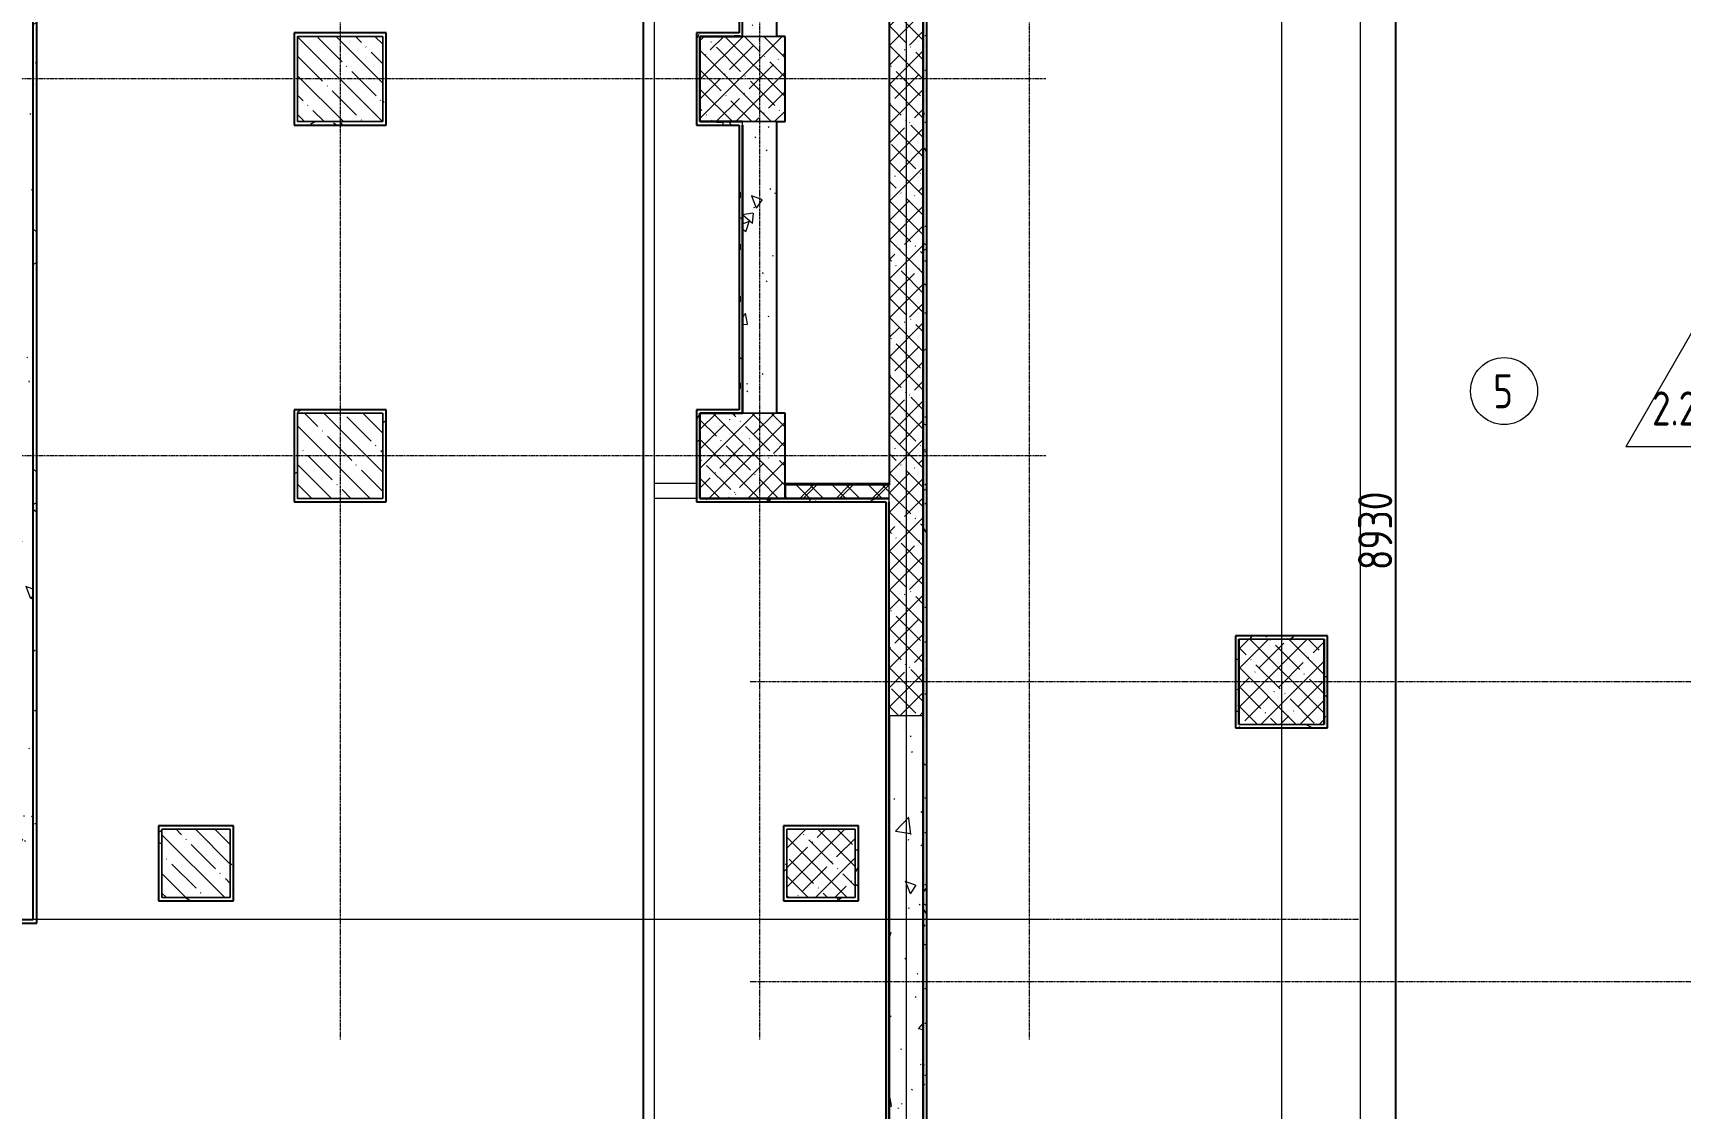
# Model space of a CAD drawing. Header units: millimetres. Extents: x -11854 to 4360091, y -19344 to 4989148.
# Drawn here: x 16721 to 26381, y 16047 to 22352 of the extents above; entities that cross this region are included whole.
import ezdxf

# ---------------------------------------------------------------- set-up
doc = ezdxf.new("R2010")
doc.units = ezdxf.units.MM
doc.linetypes.add('Линия сетки', pattern=[22.225, 12.7, -3.175, 3.175, -3.175])
doc.layers.get('0').update_dxf_attribs({"color": 254})
doc.layers.get('Defpoints').update_dxf_attribs({"color": 254})
for name, color, linetype, lineweight in [('A-ANNO-DIMS', 254, 'Continuous', 9), ('A-AREA-IDEN', 254, 'Continuous', 9), ('A-DETL', 254, 'Continuous', 9), ('A-FLOR', 254, 'Continuous', 9), ('A-WALL', 254, 'Continuous', 9), ('S-GRID', 254, 'Continuous', 9)]:
    doc.layers.add(name, color=color, linetype=linetype, lineweight=lineweight)
doc.styles.add('ISOCPEUR', font='isocpeur.ttf', dxfattribs={"width": 0.8, "height": 200})
doc.styles.add('ISOCPEUR_B', font='', dxfattribs={"width": 0.8, "height": 200})
doc.styles.get('ISOCPEUR_B').set_extended_font_data('ISOCPEUR', bold=True)
doc.dimstyles.new('2_0_мм_ISOCPEUR', dxfattribs={"dimscale": 304.8, "dimtxt": 199.196235, "dimasz": 0.656168, "dimexe": 0.459318, "dimexo": 0.625, "dimgap": 0.065617, "dimtad": 1, "dimdec": 0, "dimtxsty": 'ISOCPEUR', "dimblk1": 'OBLIQUE', "dimblk2": 'OBLIQUE', "dimsah": 1, "dimcen": 2.5, "dimdle": 0.164042, "dimazin": 3, "dimtfac": 1, "dimtix": 1, "dimtmove": 0, "dimatfit": 3, "dimfxl": 0.787402, "dimfxlon": 1, "dimtvp": 1, "dimarcsym": 2})
doc.dimstyles.new('2_0_мм_ISOCPEUR_1', dxfattribs={"dimscale": 304.8, "dimtxt": 199.196235, "dimasz": 0.656168, "dimexe": 0.459318, "dimexo": 0.625, "dimgap": 0.065617, "dimtad": 1, "dimdec": 0, "dimtxsty": 'ISOCPEUR', "dimblk1": 'OBLIQUE', "dimblk2": 'OBLIQUE', "dimsah": 1, "dimcen": 2.5, "dimdle": 0.164042, "dimazin": 3, "dimtfac": 1, "dimtix": 1, "dimtmove": 1, "dimatfit": 3, "dimfxl": 0.787402, "dimfxlon": 1, "dimtvp": 1, "dimarcsym": 2})
pattern_1 = [(45, (542041.67, 20914.14), (-114.049253, 114.049253), []), (45, (542155.72, 20914.14), (-114.049253, 114.049253), [201.613, -40.323, 3.353, -36.97])]
pattern_2 = [(50, (542041.7, 20914.14), (728.7365, -63.7558), [76.2, -838.2]), (355, (542041.7, 20914.14), (-140.9716, 764.2276), [60.96, -670.56]), (100.451, (542102.4, 20908.8), (587.77, 700.46675), [64.76, -712.36]), (46.184, (542041.7, 21117.3), (1084.3162, -168.171), [114.3, -1257.3]), (96.636, (542132, 21103.3), (949.61, 989.7098), [97.14, -1068.54]), (351.184, (542041.7, 21117.3), (949.6206, 989.7012), [91.44, -1005.84]), (21, (542143.3, 21066.54), (606.4579, -409.06057), [76.2, -838.2]), (326, (542143.3, 21066.54), (247.2083, 736.7529), [60.96, -670.56]), (71.451, (542193.8, 21032.46), (853.66825, 327.6855), [64.76, -712.36]), (37.5, (542041.67, 20914.14), (12.35469, 338.22012), [6.706, -655.726, 6.706, -674.014, -673.1]), (37.5, (542041.67, 20914.14), (12.35469, 338.22012), [-1343.152, 6.706, -666.394]), (7.5, (542041.67, 20914.14), (267.27887, 400.72213), [6.706, -381.406, 6.706, -640.486, -256.54]), (7.5, (542041.67, 20914.14), (267.27887, 400.72213), [-1035.304, 6.706, -249.834]), (327.5, (541815.1, 20914.14), (542.36333, -22.91534), [6.706, -247.294, 6.706, -785.774, -1051.56]), (327.5, (541815.1, 20914.14), (542.36333, -22.91534), [-1046.48, 6.706, -1044.854]), (317.5, (541713.5, 20914.14), (592.51696, 101.7071), [6.706, -323.494, 6.706, -519.582, -746.76]), (317.5, (541713.5, 20914.14), (592.51696, 101.7071), [-856.488, 6.706, -740.054])]
pattern_3 = [(0, (542041.67, 20914.14), (406.4, 101.6), [33.528, -271.272, 33.528, -271.272, -1625.6]), (0, (542041.67, 20914.14), (406.4, 101.6), [-609.6, 33.528, -576.072, 33.528, -271.272, -711.2]), (0, (542041.67, 20914.14), (406.4, 101.6), [-1524, 33.528, -169.672, 33.528, -474.472]), (120, (542194.07, 20964.94), (-291.188181, 301.152724), [33.528, -271.272, 33.528, -1896.872]), (120, (542194.07, 20964.94), (-291.188181, 301.152724), [-338.328, -271.272, 33.528, -576.072, -1016]), (120, (542194.07, 20964.94), (-291.188181, 301.152724), [-1219.2, 33.528, -271.272, 33.528, -677.672]), (120, (542194.07, 20964.94), (-291.188181, 301.152724), [-1557.528, -169.672, 33.528, -474.472]), (240, (542244.87, 21168.14), (-115.211819, -402.752724), [33.528, -271.272, 33.528, -1896.872]), (240, (542244.87, 21168.14), (-115.211819, -402.752724), [-338.328, -271.272, 33.528, -576.072, -1016]), (240, (542244.87, 21168.14), (-115.211819, -402.752724), [-1219.2, 33.528, -271.272, 33.528, -677.672]), (240, (542244.87, 21168.14), (-115.211819, -402.752724), [-1557.528, -169.672, 33.528, -474.472])]
pattern_4 = [(135, (23409.34, 513535.32), (-114.049253, -114.049253), []), (135, (23409.34, 513649.37), (-114.049253, -114.049253), [201.612, -40.322, 3.353, -36.97])]
pattern_5 = [(140, (23409.34, 513535.3), (63.7558, 728.7365), [76.2, -838.2]), (85, (23409.34, 513535.3), (-764.2276, -140.9716), [60.96, -670.56]), (190.451, (23414.65, 513596.05), (-700.4668, 587.77), [64.76, -712.36]), (136.184, (23206.1, 513535.3), (168.171, 1084.3162), [114.3, -1257.3]), (186.636, (23220.2, 513625.7), (-989.7098, 949.61), [97.14, -1068.54]), (81.184, (23206.1, 513535.3), (-989.7012, 949.6206), [91.44, -1005.84]), (111, (23256.94, 513636.9), (409.0606, 606.4579), [76.2, -838.2]), (56, (23256.94, 513636.9), (-736.7529, 247.2083), [60.96, -670.56]), (161.451, (23291, 513687.46), (-327.6855, 853.6683), [64.76, -712.36]), (127.5, (23409.34, 513535.32), (-338.22012, 12.3547), [6.706, -655.726, 6.706, -674.014, -673.1]), (127.5, (23409.34, 513535.32), (-338.22012, 12.3547), [-1343.152, 6.706, -666.394]), (97.5, (23409.34, 513535.32), (-400.72213, 267.27887), [6.706, -381.406, 6.706, -640.486, -256.54]), (97.5, (23409.34, 513535.32), (-400.72213, 267.27887), [-1035.304, 6.706, -249.834]), (57.5, (23409.34, 513308.76), (22.91534, 542.36333), [6.706, -247.294, 6.706, -1837.334]), (57.5, (23409.34, 513308.76), (22.91534, 542.36333), [-260.706, -785.774, 6.706, -1044.854]), (47.5, (23409.34, 513207.16), (-101.7071, 592.51696), [6.706, -323.494, 6.706, -1266.342]), (47.5, (23409.34, 513207.16), (-101.7071, 592.51696), [-336.906, -519.582, 6.706, -740.054])]
pattern_6 = [(90, (23409.34, 513535.32), (-101.6, 406.4), [33.528, -271.272, 33.528, -271.272, -1625.6]), (90, (23409.34, 513535.32), (-101.6, 406.4), [-609.6, 33.528, -576.072, 33.528, -271.272, -711.2]), (90, (23409.34, 513535.32), (-101.6, 406.4), [-1524, 33.528, -169.672, 33.528, -474.472]), (210, (23358.54, 513687.72), (-301.152724, -291.188181), [33.528, -271.272, 33.528, -1896.872]), (210, (23358.54, 513687.72), (-301.152724, -291.188181), [-338.328, -271.272, 33.528, -576.072, -1016]), (210, (23358.54, 513687.72), (-301.152724, -291.188181), [-1219.2, 33.528, -271.272, 33.528, -677.672]), (210, (23358.54, 513687.72), (-301.152724, -291.188181), [-1557.528, -169.672, 33.528, -474.472]), (330, (23155.34, 513738.52), (402.752724, -115.211819), [33.528, -271.272, 33.528, -1896.872]), (330, (23155.34, 513738.52), (402.752724, -115.211819), [-338.328, -271.272, 33.528, -576.072, -1016]), (330, (23155.34, 513738.52), (402.752724, -115.211819), [-1219.2, 33.528, -271.272, 33.528, -677.672]), (330, (23155.34, 513738.52), (402.752724, -115.211819), [-1557.528, -169.672, 33.528, -474.472])]

# ---------------------------------------------------------------- blocks, each defined once
blk = doc.blocks.new('АР-Марка-Помещения-Этаж_Секция_Номер - Номер-1294543-1В')
at = {"layer": 'A-AREA-IDEN'}
blk.add_circle((0, 1.219), 1.965, dxfattribs=at)
blk = doc.blocks.new('_Oblique')
at = {"color": 0, "linetype": 'ByBlock', "lineweight": -2}
blk.add_line((-0.5, -0.5), (0.5, 0.5), dxfattribs=at)
blk = doc.blocks.new('*D865')
at = {"layer": 'A-ANNO-DIMS', "color": 0, "lineweight": -2, "transparency": 16777216}
for p, q in [((24492.1, 23897.4), (24853, 23897.4)), ((24713, 14917.4), (24713, 23947.4)), ((24492.1, 14967.4), (24853, 14967.4))]:
    blk.add_line(p, q, dxfattribs=at)
at = {"layer": 'Defpoints', "color": 0, "transparency": 16777216}
for p in [(24473, 23897.4), (24713, 23897.4), (24473, 14967.4)]:
    blk.add_point(p, dxfattribs=at)
at = {"layer": 'A-ANNO-DIMS', "color": 0, "lineweight": -2, "transparency": 16777216, "xscale": 200, "yscale": 200, "zscale": 200}
for p, rotation in [((24713, 23897.4), 90), ((24713, 14967.4), 270)]:
    blk.add_blockref('_Oblique', p, dxfattribs=dict(at, rotation=rotation))
at = {"layer": 'A-ANNO-DIMS', "color": 0, "transparency": 16777216, "insert": (24593, 19432.4), "char_height": 200, "width": 533.233, "attachment_point": 5, "rotation": 90, "style": 'ISOCPEUR'}
blk.add_mtext('\\A1;8930', dxfattribs=at)
blk = doc.blocks.new('МАРКА ПОМЕЩЕНИЯ - ПОЛЫ - МАРКА ПОМЕЩЕНИЯ - ПОЛЫ-6348053-1В')
at = {"layer": 'A-AREA-IDEN'}
for p, q in [((0, 4.233), (-3.855, -2.444)), ((0, 4.233), (3.855, -2.444)), ((3.855, -2.444), (-3.855, -2.444))]:
    blk.add_line(p, q, dxfattribs=at)
blk = doc.blocks.new('*D710')
at = {"layer": 'A-ANNO-DIMS', "color": 0, "lineweight": -2, "transparency": 16777216}
for p, q in [((20081.4, 24097.4), (20442.3, 24097.4)), ((20302.3, 2192.4), (20302.3, 24147.4)), ((20081.4, 2242.4), (20442.3, 2242.4))]:
    blk.add_line(p, q, dxfattribs=at)
at = {"layer": 'Defpoints', "color": 0, "transparency": 16777216}
for p in [(20062.3, 24097.4), (20302.3, 24097.4), (20062.3, 2242.4)]:
    blk.add_point(p, dxfattribs=at)
at = {"layer": 'A-ANNO-DIMS', "color": 0, "lineweight": -2, "transparency": 16777216, "xscale": 200, "yscale": 200, "zscale": 200}
for p, rotation in [((20302.3, 24097.4), 90), ((20302.3, 2242.4), 270)]:
    blk.add_blockref('_Oblique', p, dxfattribs=dict(at, rotation=rotation))
at = {"layer": 'A-ANNO-DIMS', "color": 0, "transparency": 16777216, "insert": (20182.3, 13169.9), "char_height": 200, "width": 629.767, "attachment_point": 5, "rotation": 90, "style": 'ISOCPEUR'}
blk.add_mtext('\\A1;21855', dxfattribs=at)

msp = doc.modelspace()

# ---------------------------------------------------------------- hatches: boundary and pattern name
at = {"layer": 'A-WALL'}
h = msp.add_hatch(dxfattribs=at)
h.set_pattern_fill('FP_2', color=8, angle=90, style=0, pattern_type=2)
h.set_pattern_definition(pattern_5)
h.paths.add_polyline_path([(16722.6, 26912.4), (16522.6, 26912.4), (16522.6, 17352.4), (16622.6, 17352.4), (16622.6, 17152.4), (16722.6, 17152.4), (16722.6, 26497.6)])
h = msp.add_hatch(dxfattribs=at)
h.set_pattern_fill('FP_5', color=8, style=0, pattern_type=2)
h.set_pattern_definition(pattern_3)
h.paths.add_polyline_path([(20862.6, 22332.4), (20882.6, 22332.4), (20882.6, 24417.4), (20862.6, 24417.4), (20862.6, 22352.4)])
h.paths.add_polyline_path([(20882.6, 25617.4), (20882.6, 25772.4), (20862.6, 25772.4), (20862.6, 25617.4)])
h = msp.add_hatch(dxfattribs=at)
h.set_pattern_fill('FP_4', color=8, angle=90, style=0, pattern_type=2)
h.set_pattern_definition(pattern_6)
h.paths.add_polyline_path([(20882.6, 24417.4), (20862.6, 24417.4), (20862.6, 22332.4), (20882.6, 22332.4), (20882.6, 24350.1)])
h.paths.add_polyline_path([(20882.6, 25617.4), (20882.6, 25772.4), (20862.6, 25772.4), (20862.6, 25617.4)])
h = msp.add_hatch(dxfattribs=at)
h.set_pattern_fill('FP_4', color=8, angle=90, style=0, pattern_type=2)
h.set_pattern_definition(pattern_6)
h.paths.add_polyline_path([(16742.6, 24097.4), (16722.6, 24097.4), (16722.6, 17152.4), (16742.6, 17152.4), (16742.6, 24077.4)])
h = msp.add_hatch(dxfattribs=at)
h.set_pattern_fill('FP_1', color=8, style=0, pattern_type=2)
h.set_pattern_definition(pattern_2)
h.paths.add_polyline_path([(21082.6, 20122.4), (21082.6, 21832.4), (20882.6, 21832.4), (20882.6, 20122.4)])
h.paths.add_polyline_path([(21082.6, 22332.4), (21082.6, 24057.4), (20882.6, 24057.4), (20882.6, 22332.4)])
h = msp.add_hatch(dxfattribs=at)
h.set_pattern_fill('FP_2', color=8, angle=90, style=0, pattern_type=2)
h.set_pattern_definition(pattern_5)
h.paths.add_polyline_path([(21082.6, 21832.4), (20882.6, 21832.4), (20882.6, 20122.4), (21082.6, 20122.4), (21082.6, 21486.7)])
h.paths.add_polyline_path([(21082.6, 24057.4), (20882.6, 24057.4), (20882.6, 22332.4), (21082.6, 22332.4), (21082.6, 22918.4)])
h = msp.add_hatch(dxfattribs=at)
h.set_pattern_fill('FP_5', color=8, style=0, pattern_type=2)
h.set_pattern_definition(pattern_3)
h.paths.add_polyline_path([(21962.6, 14967.4), (21962.6, 23897.4), (21942.6, 23897.4), (21942.6, 14967.4)])
h = msp.add_hatch(dxfattribs=at)
h.set_pattern_fill('FP_4', color=8, angle=90, style=0, pattern_type=2)
h.set_pattern_definition(pattern_6)
h.paths.add_polyline_path([(21962.6, 23897.4), (21942.6, 23897.4), (21942.6, 14967.4), (21962.6, 14967.4), (21962.6, 23634.3)])
h = msp.add_hatch(dxfattribs=at)
h.set_pattern_fill('FP_2', color=8, style=0, pattern_type=2)
h.set_pattern_definition(pattern_1)
h.paths.add_polyline_path([(21742.6, 18347.4), (21942.6, 18347.4), (21942.6, 22917.4), (21742.6, 22917.4), (21742.6, 19602.4)])
h = msp.add_hatch(dxfattribs=at)
h.set_pattern_fill('FP_1', color=8, angle=90, style=0, pattern_type=2)
h.set_pattern_definition(pattern_4)
h.paths.add_polyline_path([(21942.6, 22917.4), (21742.6, 22917.4), (21742.6, 18347.4), (21942.6, 18347.4), (21942.6, 21486.7)])
h = msp.add_hatch(dxfattribs=at)
h.set_pattern_fill('FP_4', color=8, angle=90, style=0, pattern_type=2)
h.set_pattern_definition(pattern_6)
h.paths.add_polyline_path([(18772.6, 22332.4), (18772.6, 22352.4), (18252.6, 22352.4), (18252.6, 22332.4), (18272.6, 22332.4)])
h = msp.add_hatch(dxfattribs=at)
h.set_pattern_fill('FP_1', color=8, angle=90, style=0, pattern_type=2)
h.set_pattern_definition(pattern_4)
h.paths.add_polyline_path([(18772.6, 22332.4), (18272.6, 22332.4), (18272.6, 21832.4), (18772.6, 21832.4)])
h = msp.add_hatch(dxfattribs=at)
h.set_pattern_fill('FP_4', color=8, angle=90, style=0, pattern_type=2)
h.set_pattern_definition(pattern_6)
h.paths.add_polyline_path([(18792.6, 21832.4), (18792.6, 22352.4), (18772.6, 22352.4), (18772.6, 21832.4)])
h = msp.add_hatch(dxfattribs=at)
h.set_pattern_fill('FP_5', color=8, style=0, pattern_type=2)
h.set_pattern_definition(pattern_3)
h.paths.add_polyline_path([(20862.6, 22332.4), (20862.6, 22352.4), (20612.6, 22352.4), (20612.6, 22332.4), (20632.6, 22332.4)])
h = msp.add_hatch(dxfattribs=at)
h.set_pattern_fill('FP_4', color=8, angle=90, style=0, pattern_type=2)
h.set_pattern_definition(pattern_6)
h.paths.add_polyline_path([(20862.6, 22332.4), (20862.6, 22352.4), (20612.6, 22352.4), (20612.6, 22332.4), (20632.6, 22332.4)])
h = msp.add_hatch(dxfattribs=at)
h.set_pattern_fill('FP_5', color=8, style=0, pattern_type=2)
h.set_pattern_definition(pattern_3)
h.paths.add_polyline_path([(20632.6, 21812.4), (20632.6, 22332.4), (20612.6, 22332.4), (20612.6, 21812.4)])
h = msp.add_hatch(dxfattribs=at)
h.set_pattern_fill('FP_2', color=8, style=0, pattern_type=2)
h.set_pattern_definition(pattern_1)
h.paths.add_polyline_path([(21132.6, 21832.4), (21132.6, 22332.4), (20632.6, 22332.4), (20632.6, 21832.4), (21082.6, 21832.4)])
h = msp.add_hatch(dxfattribs=at)
h.set_pattern_fill('FP_1', color=8, angle=90, style=0, pattern_type=2)
h.set_pattern_definition(pattern_4)
h.paths.add_polyline_path([(21132.6, 22332.4), (20632.6, 22332.4), (20632.6, 21832.4), (21132.6, 21832.4)])
h = msp.add_hatch(dxfattribs=at)
h.set_pattern_fill('FP_4', color=8, angle=90, style=0, pattern_type=2)
h.set_pattern_definition(pattern_6)
h.paths.add_polyline_path([(18792.6, 21832.4), (18252.6, 21832.4), (18252.6, 21812.4), (18792.6, 21812.4)])
h = msp.add_hatch(dxfattribs=at)
h.set_pattern_fill('FP_5', color=8, style=0, pattern_type=2)
h.set_pattern_definition(pattern_3)
h.paths.add_polyline_path([(20862.6, 21812.4), (20882.6, 21812.4), (20882.6, 21832.4), (20632.6, 21832.4), (20632.6, 21812.4)])
h = msp.add_hatch(dxfattribs=at)
h.set_pattern_fill('FP_4', color=8, angle=90, style=0, pattern_type=2)
h.set_pattern_definition(pattern_6)
h.paths.add_polyline_path([(20882.6, 21832.4), (20632.6, 21832.4), (20632.6, 21812.4), (20882.6, 21812.4)])
h = msp.add_hatch(dxfattribs=at)
h.set_pattern_fill('FP_5', color=8, style=0, pattern_type=2)
h.set_pattern_definition(pattern_3)
h.paths.add_polyline_path([(20862.6, 20122.4), (20882.6, 20122.4), (20882.6, 21812.4), (20862.6, 21812.4), (20862.6, 20142.4)])
h = msp.add_hatch(dxfattribs=at)
h.set_pattern_fill('FP_4', color=8, angle=90, style=0, pattern_type=2)
h.set_pattern_definition(pattern_6)
h.paths.add_polyline_path([(20882.6, 21812.4), (20862.6, 21812.4), (20862.6, 20122.4), (20882.6, 20122.4), (20882.6, 21486.7)])
h = msp.add_hatch(dxfattribs=at)
h.set_pattern_fill('FP_4', color=8, angle=90, style=0, pattern_type=2)
h.set_pattern_definition(pattern_6)
h.paths.add_polyline_path([(18772.6, 20122.4), (18772.6, 20142.4), (18252.6, 20142.4), (18252.6, 20122.4), (18272.6, 20122.4)])
h = msp.add_hatch(dxfattribs=at)
h.set_pattern_fill('FP_4', color=8, angle=90, style=0, pattern_type=2)
h.set_pattern_definition(pattern_6)
h.paths.add_polyline_path([(18272.6, 20122.4), (18252.6, 20122.4), (18252.6, 19622.4), (18272.6, 19622.4)])
h = msp.add_hatch(dxfattribs=at)
h.set_pattern_fill('FP_1', color=8, angle=90, style=0, pattern_type=2)
h.set_pattern_definition(pattern_4)
h.paths.add_polyline_path([(18772.6, 20122.4), (18272.6, 20122.4), (18272.6, 19622.4), (18772.6, 19622.4)])
h = msp.add_hatch(dxfattribs=at)
h.set_pattern_fill('FP_4', color=8, angle=90, style=0, pattern_type=2)
h.set_pattern_definition(pattern_6)
h.paths.add_polyline_path([(18792.6, 19622.4), (18792.6, 20142.4), (18772.6, 20142.4), (18772.6, 19622.4)])
h = msp.add_hatch(dxfattribs=at)
h.set_pattern_fill('FP_5', color=8, style=0, pattern_type=2)
h.set_pattern_definition(pattern_3)
h.paths.add_polyline_path([(20632.6, 19602.4), (20632.6, 20122.4), (20612.6, 20122.4), (20612.6, 19602.4)])
h = msp.add_hatch(dxfattribs=at)
h.set_pattern_fill('FP_4', color=8, angle=90, style=0, pattern_type=2)
h.set_pattern_definition(pattern_6)
h.paths.add_polyline_path([(20632.6, 19602.4), (20632.6, 20122.4), (20612.6, 20122.4), (20612.6, 19602.4)])
h = msp.add_hatch(dxfattribs=at)
h.set_pattern_fill('FP_2', color=8, style=0, pattern_type=2)
h.set_pattern_definition(pattern_1)
h.paths.add_polyline_path([(21132.6, 19622.4), (21132.6, 20122.4), (20632.6, 20122.4), (20632.6, 19622.4)])
h = msp.add_hatch(dxfattribs=at)
h.set_pattern_fill('FP_1', color=8, angle=90, style=0, pattern_type=2)
h.set_pattern_definition(pattern_4)
h.paths.add_polyline_path([(21132.6, 20122.4), (20632.6, 20122.4), (20632.6, 19622.4), (21132.6, 19622.4)])
h = msp.add_hatch(dxfattribs=at)
h.set_pattern_fill('FP_5', color=8, style=0, pattern_type=2)
h.set_pattern_definition(pattern_3)
h.paths.add_polyline_path([(21742.6, 19602.4), (21742.6, 19622.4), (20632.6, 19622.4), (20632.6, 19602.4), (21722.6, 19602.4)])
h = msp.add_hatch(dxfattribs=at)
h.set_pattern_fill('FP_4', color=8, angle=90, style=0, pattern_type=2)
h.set_pattern_definition(pattern_6)
h.paths.add_polyline_path([(21742.6, 19602.4), (21742.6, 19622.4), (20632.6, 19622.4), (20632.6, 19602.4), (21722.6, 19602.4)])
h = msp.add_hatch(dxfattribs=at)
h.set_pattern_fill('FP_4', color=8, style=0, pattern_type=2)
h.set_pattern_definition([(45, (542041.67, 20914.14), (-106.066017, 106.066017), []), (135, (542041.67, 20914.14), (-106.066017, -106.066017), [])])
h.paths.add_polyline_path([(21132.6, 19622.4), (21742.6, 19622.4), (21742.6, 19702.4), (21132.6, 19702.4)])
h = msp.add_hatch(dxfattribs=at)
h.set_pattern_fill('FP_3', color=8, angle=90, style=0, pattern_type=2)
h.set_pattern_definition([(135, (23409.34, 513535.32), (-106.066017, -106.066017), []), (225, (23409.34, 513535.32), (106.066017, -106.066017), [])])
h.paths.add_polyline_path([(21742.6, 19622.4), (21742.6, 19702.4), (21132.6, 19702.4), (21132.6, 19622.4)])
h = msp.add_hatch(dxfattribs=at)
h.set_pattern_fill('FP_5', color=8, style=0, pattern_type=2)
h.set_pattern_definition(pattern_3)
h.paths.add_polyline_path([(21742.6, 2222.4), (21742.6, 19602.4), (21722.6, 19602.4), (21722.6, 2222.4)])
h = msp.add_hatch(dxfattribs=at)
h.set_pattern_fill('FP_4', color=8, angle=90, style=0, pattern_type=2)
h.set_pattern_definition(pattern_6)
h.paths.add_polyline_path([(21742.6, 19602.4), (21722.6, 19602.4), (21722.6, 2222.4), (21742.6, 2222.4), (21742.6, 18623.4)])
h = msp.add_hatch(dxfattribs=at)
h.set_pattern_fill('FP_5', color=8, style=0, pattern_type=2)
h.set_pattern_definition(pattern_3)
h.paths.add_polyline_path([(23792.6, 18277.4), (23792.6, 18817.4), (23772.6, 18817.4), (23772.6, 18277.4)])
h = msp.add_hatch(dxfattribs=at)
h.set_pattern_fill('FP_4', color=8, angle=90, style=0, pattern_type=2)
h.set_pattern_definition(pattern_6)
h.paths.add_polyline_path([(23792.6, 18297.4), (23792.6, 18817.4), (23772.6, 18817.4), (23772.6, 18277.4), (23792.6, 18277.4)])
h = msp.add_hatch(dxfattribs=at)
h.set_pattern_fill('FP_5', color=8, style=0, pattern_type=2)
h.set_pattern_definition(pattern_3)
h.paths.add_polyline_path([(24292.6, 18797.4), (24292.6, 18817.4), (23792.6, 18817.4), (23792.6, 18797.4)])
h = msp.add_hatch(dxfattribs=at)
h.set_pattern_fill('FP_4', color=8, angle=90, style=0, pattern_type=2)
h.set_pattern_definition(pattern_6)
h.paths.add_polyline_path([(24292.6, 18797.4), (24292.6, 18817.4), (23792.6, 18817.4), (23792.6, 18797.4)])
h = msp.add_hatch(dxfattribs=at)
h.set_pattern_fill('FP_2', color=8, style=0, pattern_type=2)
h.set_pattern_definition(pattern_1)
h.paths.add_polyline_path([(24292.6, 18297.4), (24292.6, 18797.4), (23792.6, 18797.4), (23792.6, 18297.4)])
h = msp.add_hatch(dxfattribs=at)
h.set_pattern_fill('FP_1', color=8, angle=90, style=0, pattern_type=2)
h.set_pattern_definition(pattern_4)
h.paths.add_polyline_path([(24292.6, 18797.4), (23792.6, 18797.4), (23792.6, 18297.4), (24292.6, 18297.4)])
h = msp.add_hatch(dxfattribs=at)
h.set_pattern_fill('FP_5', color=8, style=0, pattern_type=2)
h.set_pattern_definition(pattern_3)
h.paths.add_polyline_path([(24312.6, 18297.4), (24312.6, 18817.4), (24292.6, 18817.4), (24292.6, 18297.4)])
h = msp.add_hatch(dxfattribs=at)
h.set_pattern_fill('FP_4', color=8, angle=90, style=0, pattern_type=2)
h.set_pattern_definition(pattern_6)
h.paths.add_polyline_path([(24312.6, 18297.4), (24312.6, 18817.4), (24292.6, 18817.4), (24292.6, 18297.4)])
h = msp.add_hatch(dxfattribs=at)
h.set_pattern_fill('FP_1', color=8, style=0, pattern_type=2)
h.set_pattern_definition(pattern_2)
h.paths.add_polyline_path([(21942.6, 14947.4), (21942.6, 18347.4), (21742.6, 18347.4), (21742.6, 14947.4)])
h = msp.add_hatch(dxfattribs=at)
h.set_pattern_fill('FP_2', color=8, angle=90, style=0, pattern_type=2)
h.set_pattern_definition(pattern_5)
h.paths.add_polyline_path([(21942.6, 18347.4), (21742.6, 18347.4), (21742.6, 14947.4), (21942.6, 14947.4), (21942.6, 15760)])
h = msp.add_hatch(dxfattribs=at)
h.set_pattern_fill('FP_5', color=8, style=0, pattern_type=2)
h.set_pattern_definition(pattern_3)
h.paths.add_polyline_path([(24312.6, 18277.4), (24312.6, 18297.4), (23792.6, 18297.4), (23792.6, 18277.4)])
h = msp.add_hatch(dxfattribs=at)
h.set_pattern_fill('FP_4', color=8, angle=90, style=0, pattern_type=2)
h.set_pattern_definition(pattern_6)
h.paths.add_polyline_path([(24312.6, 18297.4), (23792.6, 18297.4), (23792.6, 18277.4), (24312.6, 18277.4)])
h = msp.add_hatch(dxfattribs=at)
h.set_pattern_fill('FP_4', color=8, angle=90, style=0, pattern_type=2)
h.set_pattern_definition(pattern_6)
h.paths.add_polyline_path([(17877.6, 17682.4), (17877.6, 17702.4), (17457.6, 17702.4), (17457.6, 17682.4), (17477.6, 17682.4)])
h = msp.add_hatch(dxfattribs=at)
h.set_pattern_fill('FP_4', color=8, angle=90, style=0, pattern_type=2)
h.set_pattern_definition(pattern_6)
h.paths.add_polyline_path([(17477.6, 17682.4), (17457.6, 17682.4), (17457.6, 17282.4), (17477.6, 17282.4)])
h = msp.add_hatch(dxfattribs=at)
h.set_pattern_fill('FP_1', color=8, angle=90, style=0, pattern_type=2)
h.set_pattern_definition(pattern_4)
h.paths.add_polyline_path([(17877.6, 17682.4), (17477.6, 17682.4), (17477.6, 17282.4), (17877.6, 17282.4)])
h = msp.add_hatch(dxfattribs=at)
h.set_pattern_fill('FP_4', color=8, angle=90, style=0, pattern_type=2)
h.set_pattern_definition(pattern_6)
h.paths.add_polyline_path([(17897.6, 17282.4), (17897.6, 17702.4), (17877.6, 17702.4), (17877.6, 17282.4)])
h = msp.add_hatch(dxfattribs=at)
h.set_pattern_fill('FP_5', color=8, style=0, pattern_type=2)
h.set_pattern_definition(pattern_3)
h.paths.add_polyline_path([(21122.6, 17282.4), (21142.6, 17282.4), (21142.6, 17682.4), (21122.6, 17682.4)])
h = msp.add_hatch(dxfattribs=at)
h.set_pattern_fill('FP_4', color=8, angle=90, style=0, pattern_type=2)
h.set_pattern_definition(pattern_6)
h.paths.add_polyline_path([(21142.6, 17682.4), (21122.6, 17682.4), (21122.6, 17282.4), (21142.6, 17282.4)])
h = msp.add_hatch(dxfattribs=at)
h.set_pattern_fill('FP_2', color=8, style=0, pattern_type=2)
h.set_pattern_definition(pattern_1)
h.paths.add_polyline_path([(21542.6, 17282.4), (21542.6, 17682.4), (21142.6, 17682.4), (21142.6, 17282.4)])
h = msp.add_hatch(dxfattribs=at)
h.set_pattern_fill('FP_1', color=8, angle=90, style=0, pattern_type=2)
h.set_pattern_definition(pattern_4)
h.paths.add_polyline_path([(21542.6, 17682.4), (21142.6, 17682.4), (21142.6, 17282.4), (21542.6, 17282.4)])
h = msp.add_hatch(dxfattribs=at)
h.set_pattern_fill('FP_5', color=8, style=0, pattern_type=2)
h.set_pattern_definition(pattern_3)
h.paths.add_polyline_path([(21562.6, 17282.4), (21562.6, 17702.4), (21542.6, 17702.4), (21542.6, 17282.4)])
h = msp.add_hatch(dxfattribs=at)
h.set_pattern_fill('FP_4', color=8, angle=90, style=0, pattern_type=2)
h.set_pattern_definition(pattern_6)
h.paths.add_polyline_path([(21562.6, 17282.4), (21562.6, 17702.4), (21542.6, 17702.4), (21542.6, 17282.4)])
h = msp.add_hatch(dxfattribs=at)
h.set_pattern_fill('FP_4', color=8, angle=90, style=0, pattern_type=2)
h.set_pattern_definition(pattern_6)
h.paths.add_polyline_path([(17897.6, 17282.4), (17457.6, 17282.4), (17457.6, 17262.4), (17897.6, 17262.4)])
h = msp.add_hatch(dxfattribs=at)
h.set_pattern_fill('FP_5', color=8, style=0, pattern_type=2)
h.set_pattern_definition(pattern_3)
h.paths.add_polyline_path([(21122.6, 17262.4), (21562.6, 17262.4), (21562.6, 17282.4), (21122.6, 17282.4)])
h = msp.add_hatch(dxfattribs=at)
h.set_pattern_fill('FP_4', color=8, angle=90, style=0, pattern_type=2)
h.set_pattern_definition(pattern_6)
h.paths.add_polyline_path([(21562.6, 17282.4), (21122.6, 17282.4), (21122.6, 17262.4), (21562.6, 17262.4)])
h = msp.add_hatch(dxfattribs=at)
h.set_pattern_fill('FP_4', color=8, angle=90, style=0, pattern_type=2)
h.set_pattern_definition(pattern_6)
h.paths.add_polyline_path([(16742.6, 17132.4), (16742.6, 17152.4), (11762.6, 17152.4), (11762.6, 17132.4), (15933.8, 17132.4)])

# ---------------------------------------------------------------- linework, layer by layer
at = {"layer": 'A-DETL', "color": 8}
msp.add_line((20365.5, 12480.3), (20365.5, 28092.9), dxfattribs=at)
at = {"layer": 'A-DETL', "color": 8, "lineweight": 18}
msp.add_line((24504.3, 26142.4), (24504.3, 14662.2), dxfattribs=at)
at = {"layer": 'A-FLOR', "color": 8}
for p, q in [((20612.6, 19710), (20365.5, 19710)), ((21742.6, 19710), (21132.6, 19710)), ((20612.6, 19622.4), (20365.5, 19622.4))]:
    msp.add_line(p, q, dxfattribs=at)
at = {"layer": 'A-WALL', "color": 8, "lineweight": 25}
for p, q in [((20862.6, 24417.4), (20862.6, 22352.4)), ((21742.6, 24217.4), (21742.6, 19702.4)), ((21742.6, 24217.4), (21742.6, 19702.4)), ((16722.6, 17152.4), (16722.6, 24097.4)), ((16742.6, 17132.4), (16742.6, 24077.4)), ((20882.6, 22332.4), (20882.6, 24057.4)), ((20882.6, 22332.4), (20882.6, 24057.4)), ((21082.6, 22332.4), (21082.6, 24057.4)), ((21082.6, 22332.4), (21082.6, 24057.4)), ((21942.6, 23897.4), (21942.6, 14967.4)), ((21942.6, 14967.4), (21942.6, 23897.4)), ((21942.6, 23897.4), (21942.6, 14967.4)), ((21962.6, 14967.4), (21962.6, 23897.4)), ((21962.6, 14967.4), (21962.6, 23897.4)), ((21942.6, 18347.4), (21942.6, 22917.4)), ((18792.6, 22352.4), (18252.6, 22352.4)), ((18252.6, 22352.4), (18252.6, 21812.4)), ((18792.6, 21812.4), (18792.6, 22352.4)), ((20862.6, 22352.4), (20612.6, 22352.4)), ((20612.6, 22352.4), (20612.6, 21812.4)), ((20862.6, 22352.4), (20612.6, 22352.4)), ((20612.6, 22352.4), (20612.6, 21812.4)), ((20882.6, 22332.4), (20632.6, 22332.4)), ((20632.6, 22332.4), (20632.6, 21832.4)), ((20632.6, 22332.4), (20882.6, 22332.4)), ((20632.6, 21832.4), (20632.6, 22332.4)), ((20882.6, 22332.4), (20632.6, 22332.4)), ((20632.6, 22332.4), (20632.6, 21832.4)), ((20632.6, 22332.4), (20882.6, 22332.4)), ((20632.6, 21832.4), (20632.6, 22332.4)), ((21132.6, 22332.4), (21082.6, 22332.4)), ((21132.6, 22332.4), (21082.6, 22332.4)), ((21132.6, 21832.4), (21132.6, 22332.4)), ((21132.6, 21832.4), (21132.6, 22332.4)), ((20632.6, 21832.4), (20882.6, 21832.4)), ((20882.6, 21832.4), (20632.6, 21832.4)), ((20632.6, 21832.4), (20882.6, 21832.4)), ((20882.6, 21832.4), (20632.6, 21832.4)), ((21082.6, 21832.4), (21132.6, 21832.4)), ((21082.6, 20122.4), (21082.6, 21832.4)), ((21082.6, 21832.4), (21132.6, 21832.4)), ((21082.6, 20122.4), (21082.6, 21832.4)), ((18252.6, 21812.4), (18792.6, 21812.4)), ((20612.6, 21812.4), (20862.6, 21812.4)), ((20612.6, 21812.4), (20862.6, 21812.4)), ((20862.6, 21812.4), (20862.6, 20142.4)), ((20862.6, 21812.4), (20862.6, 20142.4)), ((20882.6, 21812.4), (20882.6, 20122.4)), ((20882.6, 20122.4), (20882.6, 21812.4)), ((20882.6, 21812.4), (20882.6, 20122.4)), ((20882.6, 20122.4), (20882.6, 21812.4)), ((18792.6, 20142.4), (18252.6, 20142.4)), ((18252.6, 20142.4), (18252.6, 19602.4)), ((18792.6, 19602.4), (18792.6, 20142.4)), ((20862.6, 20142.4), (20612.6, 20142.4)), ((20612.6, 20142.4), (20612.6, 19602.4)), ((20862.6, 20142.4), (20612.6, 20142.4)), ((20612.6, 20142.4), (20612.6, 19602.4)), ((20882.6, 20122.4), (20632.6, 20122.4)), ((20632.6, 20122.4), (20632.6, 19622.4)), ((20632.6, 20122.4), (20882.6, 20122.4)), ((20632.6, 19622.4), (20632.6, 20122.4)), ((20882.6, 20122.4), (20632.6, 20122.4)), ((20632.6, 20122.4), (20632.6, 19622.4)), ((20632.6, 20122.4), (20882.6, 20122.4)), ((20632.6, 19622.4), (20632.6, 20122.4)), ((21132.6, 20122.4), (21082.6, 20122.4)), ((21132.6, 20122.4), (21082.6, 20122.4)), ((21132.6, 19622.4), (21132.6, 20122.4)), ((21132.6, 19622.4), (21132.6, 20122.4)), ((20632.6, 19622.4), (21132.6, 19622.4)), ((21742.6, 19622.4), (20632.6, 19622.4)), ((20632.6, 19622.4), (21132.6, 19622.4)), ((21742.6, 19622.4), (20632.6, 19622.4)), ((21742.6, 19702.4), (21132.6, 19702.4)), ((21132.6, 19702.4), (21132.6, 19622.4)), ((21742.6, 19702.4), (21132.6, 19702.4)), ((21132.6, 19702.4), (21132.6, 19622.4)), ((21132.6, 19622.4), (21742.6, 19622.4)), ((21132.6, 19622.4), (21742.6, 19622.4)), ((18252.6, 19602.4), (18792.6, 19602.4)), ((20612.6, 19602.4), (21722.6, 19602.4)), ((20612.6, 19602.4), (21722.6, 19602.4)), ((21722.6, 19602.4), (21722.6, 2242.4)), ((21722.6, 19602.4), (21722.6, 2242.4)), ((21742.6, 14747.4), (21742.6, 19602.4)), ((21742.6, 14747.4), (21742.6, 19602.4)), ((23772.6, 18817.4), (23772.6, 18277.4)), ((24312.6, 18817.4), (23772.6, 18817.4)), ((23772.6, 18817.4), (23772.6, 18277.4)), ((24312.6, 18817.4), (23772.6, 18817.4)), ((23792.6, 18797.4), (23792.6, 18297.4)), ((23792.6, 18297.4), (23792.6, 18797.4)), ((23792.6, 18797.4), (23792.6, 18297.4)), ((23792.6, 18297.4), (23792.6, 18797.4)), ((24292.6, 18297.4), (24292.6, 18797.4)), ((24292.6, 18797.4), (24292.6, 18297.4)), ((24292.6, 18297.4), (24292.6, 18797.4)), ((24292.6, 18797.4), (24292.6, 18297.4)), ((24312.6, 18277.4), (24312.6, 18817.4)), ((24312.6, 18277.4), (24312.6, 18817.4)), ((21742.6, 18347.4), (21742.6, 14947.4)), ((21942.6, 14967.4), (21942.6, 18347.4)), ((23772.6, 18277.4), (24312.6, 18277.4)), ((23772.6, 18277.4), (24312.6, 18277.4)), ((17897.6, 17702.4), (17457.6, 17702.4)), ((17457.6, 17702.4), (17457.6, 17262.4)), ((17897.6, 17262.4), (17897.6, 17702.4)), ((21562.6, 17702.4), (21122.6, 17702.4)), ((21122.6, 17702.4), (21122.6, 17262.4)), ((21562.6, 17702.4), (21122.6, 17702.4)), ((21122.6, 17702.4), (21122.6, 17262.4)), ((21562.6, 17262.4), (21562.6, 17702.4)), ((21562.6, 17262.4), (21562.6, 17702.4)), ((17457.6, 17262.4), (17897.6, 17262.4)), ((21122.6, 17262.4), (21562.6, 17262.4)), ((21122.6, 17262.4), (21562.6, 17262.4)), ((11762.6, 17152.4), (16722.6, 17152.4)), ((11762.6, 17132.4), (16742.6, 17132.4))]:
    msp.add_line(p, q, dxfattribs=at)
at = {"layer": 'A-WALL', "color": 8}
for p, q in [((18772.6, 22332.4), (18272.6, 22332.4)), ((18272.6, 22332.4), (18272.6, 21832.4)), ((18272.6, 22332.4), (18772.6, 22332.4)), ((18272.6, 21832.4), (18272.6, 22332.4)), ((18772.6, 21832.4), (18772.6, 22332.4)), ((18772.6, 22332.4), (18772.6, 21832.4)), ((21082.6, 22332.4), (20882.6, 22332.4)), ((20882.6, 22332.4), (21082.6, 22332.4)), ((21082.6, 22332.4), (20882.6, 22332.4)), ((20882.6, 22332.4), (21082.6, 22332.4)), ((18272.6, 21832.4), (18772.6, 21832.4)), ((18772.6, 21832.4), (18272.6, 21832.4)), ((20882.6, 21832.4), (21082.6, 21832.4)), ((21082.6, 21832.4), (20882.6, 21832.4)), ((20882.6, 21812.4), (20882.6, 21832.4)), ((20882.6, 21832.4), (21082.6, 21832.4)), ((21082.6, 21832.4), (20882.6, 21832.4)), ((20882.6, 21812.4), (20882.6, 21832.4)), ((18772.6, 20122.4), (18272.6, 20122.4)), ((18272.6, 20122.4), (18272.6, 19622.4)), ((18272.6, 20122.4), (18772.6, 20122.4)), ((18272.6, 19622.4), (18272.6, 20122.4)), ((18772.6, 19622.4), (18772.6, 20122.4)), ((18772.6, 20122.4), (18772.6, 19622.4)), ((21082.6, 20122.4), (20882.6, 20122.4)), ((20882.6, 20122.4), (21082.6, 20122.4)), ((21082.6, 20122.4), (20882.6, 20122.4)), ((20882.6, 20122.4), (21082.6, 20122.4)), ((18272.6, 19622.4), (18772.6, 19622.4)), ((18772.6, 19622.4), (18272.6, 19622.4)), ((21742.6, 19622.4), (21742.6, 19702.4)), ((21742.6, 19622.4), (21742.6, 19702.4)), ((21742.6, 19602.4), (21742.6, 19622.4)), ((21742.6, 19602.4), (21742.6, 19622.4)), ((24292.6, 18797.4), (23792.6, 18797.4)), ((23792.6, 18797.4), (24292.6, 18797.4)), ((24292.6, 18797.4), (23792.6, 18797.4)), ((23792.6, 18797.4), (24292.6, 18797.4)), ((21942.6, 18347.4), (21742.6, 18347.4)), ((21942.6, 18347.4), (21742.6, 18347.4)), ((23792.6, 18297.4), (24292.6, 18297.4)), ((24292.6, 18297.4), (23792.6, 18297.4)), ((23792.6, 18297.4), (24292.6, 18297.4)), ((24292.6, 18297.4), (23792.6, 18297.4)), ((17877.6, 17682.4), (17477.6, 17682.4)), ((17477.6, 17682.4), (17477.6, 17282.4)), ((17477.6, 17682.4), (17877.6, 17682.4)), ((17477.6, 17282.4), (17477.6, 17682.4)), ((17877.6, 17282.4), (17877.6, 17682.4)), ((17877.6, 17682.4), (17877.6, 17282.4)), ((21542.6, 17682.4), (21142.6, 17682.4)), ((21142.6, 17682.4), (21142.6, 17282.4)), ((21142.6, 17682.4), (21542.6, 17682.4)), ((21142.6, 17282.4), (21142.6, 17682.4)), ((21542.6, 17682.4), (21142.6, 17682.4)), ((21142.6, 17682.4), (21142.6, 17282.4)), ((21142.6, 17682.4), (21542.6, 17682.4)), ((21142.6, 17282.4), (21142.6, 17682.4)), ((21542.6, 17282.4), (21542.6, 17682.4)), ((21542.6, 17682.4), (21542.6, 17282.4)), ((21542.6, 17282.4), (21542.6, 17682.4)), ((21542.6, 17682.4), (21542.6, 17282.4)), ((17477.6, 17282.4), (17877.6, 17282.4)), ((17877.6, 17282.4), (17477.6, 17282.4)), ((21142.6, 17282.4), (21542.6, 17282.4)), ((21542.6, 17282.4), (21142.6, 17282.4)), ((21142.6, 17282.4), (21542.6, 17282.4)), ((21542.6, 17282.4), (21142.6, 17282.4))]:
    msp.add_line(p, q, dxfattribs=at)
at = {"layer": 'S-GRID', "color": 8, "linetype": 'Линия сетки'}
for p, q in [((18522.6, 43877.4), (18522.6, 16449)), ((20982.6, 43877.4), (20982.6, 16449)), ((22562.6, 43877.4), (22562.6, 16449)), ((21842.6, 26233.7), (21842.6, -3782.8)), ((24042.6, 26233.7), (24042.6, -3782.8)), ((21842.6, 24874.5), (21842.6, -2271)), ((24042.6, 24874.5), (24042.6, -1001)), ((22662, 22082.4), (-1161, 22082.4)), ((21842.6, 21247.1), (21842.6, -3782.8)), ((22662, 19872.4), (-284.1, 19872.4)), ((52010.5, 18547.4), (20926.5, 18547.4)), ((22662, 17152.4), (-1161, 17152.4)), ((24494.7, 17152.4), (-1161, 17152.4)), ((52010.5, 16787.4), (20926.5, 16787.4))]:
    msp.add_line(p, q, dxfattribs=at)

# ---------------------------------------------------------------- block references
at = {"layer": 'A-AREA-IDEN', "color": 8, "xscale": 99.99999999999991, "yscale": 99.99999999999991, "zscale": 99.99999999999991}
for name, p in [('МАРКА ПОМЕЩЕНИЯ - ПОЛЫ - МАРКА ПОМЕЩЕНИЯ - ПОЛЫ-6348053-1В', (26448.8, 20169.6)), ('АР-Марка-Помещения-Этаж_Секция_Номер - Номер-1294543-1В', (25348.9, 20130.5))]:
    msp.add_blockref(name, p, dxfattribs=at)

# ---------------------------------------------------------------- texts
at = {"layer": 'A-AREA-IDEN', "color": 8, "char_height": 200, "attachment_point": 1}
for s, insert, width, style in [('\\fISOCPEUR|b1|i0|c204|p34|;\\W.8;5', (25284.8, 20351.3), 147.51, 'ISOCPEUR_B'), ('2.2,3', (26215.8, 20250.2), 551.561, 'ISOCPEUR')]:
    msp.add_mtext(s, dxfattribs=dict(at, insert=insert, width=width, style=style))

# ---------------------------------------------------------------- dimensions: what is measured, and where the dimension line sits
at = {"layer": 'A-ANNO-DIMS', "color": 8}
for base, p1, p2, dimstyle, override, picture, middle in [((20302.3, 24097.4), (20062.3, 2242.4), (20062.3, 24097.4), '2_0_мм_ISOCPEUR_1', {"dimfxl": 21854.998928}, '*D710', (20182.3, 13169.9)), ((24713, 23897.4), (24473, 14967.4), (24473, 23897.4), '2_0_мм_ISOCPEUR', {"dimfxl": 8929.972057}, '*D865', (24593, 19432.4))]:
    dim = msp.add_linear_dim(base=base, p1=p1, p2=p2, angle=90, dimstyle=dimstyle, override=override, dxfattribs=at)
    dim.commit()
    dim.dimension.update_dxf_attribs({"geometry": picture, "text_midpoint": middle})

doc.saveas('drawing.dxf')
